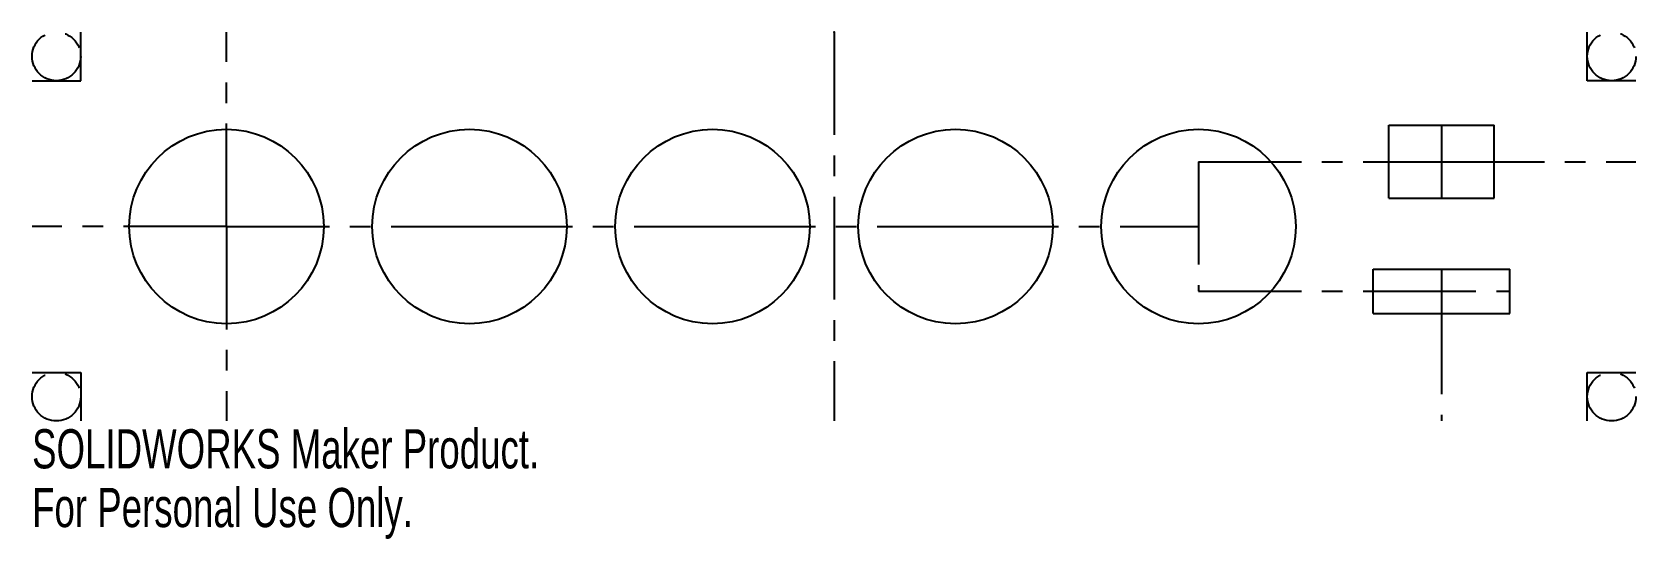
# Model space of a CAD drawing. Header units: millimetres. Extents: x -99 to 99, y -63 to 0.
import ezdxf

# ---------------------------------------------------------------- set-up
doc = ezdxf.new("R2010")
doc.units = ezdxf.units.MM
doc.header["$PDSIZE"] = -1
doc.linetypes.add('CENTERX2', pattern=[20.32, 12.7, -2.54, 2.54, -2.54])
doc.styles.add('SLDTEXTSTYLE0', font='TXT', dxfattribs={"width": 0.7})

msp = doc.modelspace()

# ---------------------------------------------------------------- linework, layer by layer
at = {"color": 7, "linetype": 'CENTERX2'}
for p, q in [((-93, -6), (-93, 0)), ((-75, -24), (-75, 0)), ((0, 0), (0, -48)), ((93, -6), (93, 0)), ((-99, -6), (-93, -6)), ((99, -6), (93, -6)), ((75, -11.5), (75, -20.5)), ((45, -16), (45, -32)), ((45, -16), (75, -16)), ((68.5, -16), (81.5, -16)), ((75, -16), (99, -16)), ((-75, -24), (-99, -24)), ((-75, -24), (-45, -24)), ((-75, -24), (-75, -48)), ((-45, -24), (-15, -24)), ((-15, -24), (15, -24)), ((15, -24), (45, -24)), ((75, -29.25), (75, -34.75)), ((45, -32), (75, -32)), ((66.55, -32), (83.45, -32)), ((75, -32), (75, -48)), ((-99, -42), (-93, -42)), ((-93, -42), (-93, -48)), ((93, -48), (93, -42)), ((93, -42), (99, -42))]:
    msp.add_line(p, q, dxfattribs=at)
at = {"color": 7, "linetype": 'Continuous'}
for p, q in [((68.5, -20.5), (68.5, -11.5)), ((68.5, -11.5), (81.5, -11.5)), ((81.5, -20.5), (81.5, -11.5)), ((68.5, -20.5), (81.5, -20.5)), ((66.55, -34.75), (66.55, -29.25)), ((66.55, -29.25), (83.45, -29.25)), ((83.45, -34.75), (83.45, -29.25)), ((66.55, -34.75), (83.45, -34.75))]:
    msp.add_line(p, q, dxfattribs=at)
at = {"color": 7, "linetype": 'CENTERX2'}
for centre in [(-96, -3), (96, -3), (-96, -45), (96, -45)]:
    msp.add_circle(centre, 3, dxfattribs=at)
at = {"color": 7, "linetype": 'Continuous'}
for centre in [(-75, -24), (-45, -24), (-15, -24), (15, -24), (45, -24)]:
    msp.add_circle(centre, 12, dxfattribs=at)
for p in [(0, 0), (75, -16)]:
    msp.add_point(p, dxfattribs=at)

# ---------------------------------------------------------------- texts
at = {"color": 7, "linetype": 'Continuous', "char_height": 4.8336, "attachment_point": 1, "style": 'SLDTEXTSTYLE0'}
for s, insert in [('SOLIDWORKS Maker Product.', (-99, -49.02)), ('For Personal Use Only.', (-99, -56.27))]:
    msp.add_mtext(s, dxfattribs=dict(at, insert=insert))

doc.saveas('drawing.dxf')
